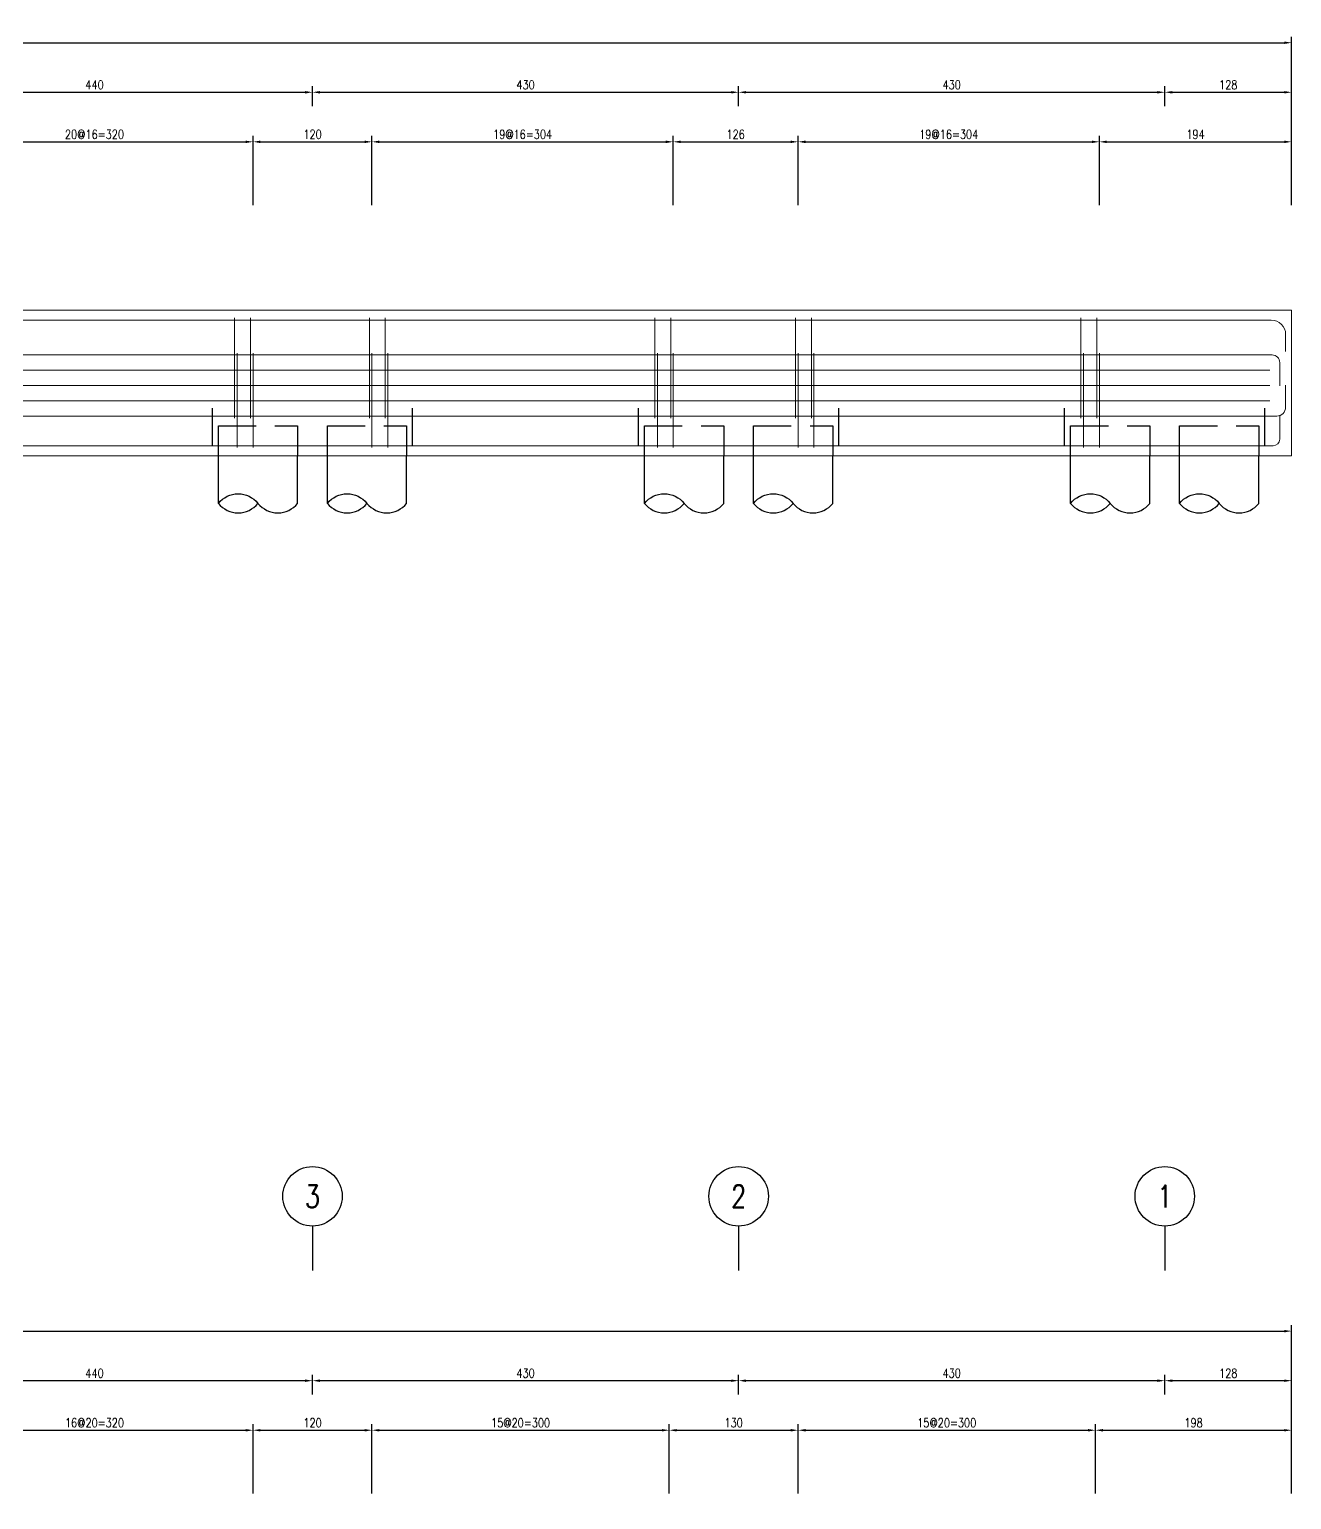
# Model space of a CAD drawing. Extents: x -4754 to 4976, y -19960 to 3841.
# Drawn here: x 2658 to 3932, y -3645 to -2161 of the extents above; entities that cross this region are included whole.
import ezdxf
from ezdxf.enums import TextEntityAlignment as Align

# ---------------------------------------------------------------- set-up
doc = ezdxf.new("R2010")
doc.units = 0
doc.header["$LTSCALE"] = 3
doc.linetypes.add('DASHED', pattern=[19.05, 12.7, -6.35])
doc.layers.get('0').update_dxf_attribs({"linetype": 'CONTINUOUS'})
doc.layers.add('HB_0', color=7, linetype='CONTINUOUS', transparency=0.5)
doc.layers.add('HB_DIM', color=1, linetype='CONTINUOUS')
doc.layers.add('鋼筋', color=3, linetype='CONTINUOUS')
doc.styles.get("Standard").update_dxf_attribs({"font": 'ROMANS.shx', "width": 0.8, "bigfont": 'chineset.shx'})
doc.dimstyles.new('30', dxfattribs={"dimscale": 3, "dimtxt": 3, "dimasz": 2.5, "dimexe": 2, "dimexo": 2, "dimgap": 1, "dimtad": 1, "dimdsep": 46, "dimtxsty": 'Standard', "dimcen": 0, "dimclrd": 256, "dimclre": 256, "dimclrt": 2, "dimadec": 0, "dimazin": 0, "dimtfac": 1, "dimtix": 1, "dimtmove": 2, "dimatfit": 3, "dimfxl": 1, "dimtolj": 1, "dimtzin": 0, "dimarcsym": 0})

# ---------------------------------------------------------------- blocks, each defined once
blk = doc.blocks.new('pile_racked_Longitude')
at = {"color": 252, "linetype": 'DASHED'}
for p, q in [((-101, 10), (-101, 50)), ((101, 10), (101, 50))]:
    blk.add_line(p, q, dxfattribs=at)
at = {"linetype": 'Continuous'}
for p, q in [((15, -48.1), (15, 0)), ((95, -48.1), (95, 0)), ((-95, -48.1), (-95, 0)), ((-15, -48.1), (-15, 0))]:
    blk.add_line(p, q, dxfattribs=at)
at = {"color": 252, "linetype": 'DASHED'}
for points in [[(-95, 0), (-95, 30), (-15, 30), (-15, 0)], [(15, 0), (15, 30), (95, 30), (95, 0)]]:
    blk.add_lwpolyline(points, dxfattribs=at)
at = {"linetype": 'Continuous'}
for points in [[(-95, -48.1, -0.48), (-55, -48.1, 0.48), (-15, -48.1, 0.48)], [(15, -48.1, -0.48), (55, -48.1, 0.48), (95, -48.1, 0.48)], [(-95, -48.1, 0.48), (-55, -48.1, 0.48)], [(15, -48.1, 0.48), (55, -48.1, 0.48)]]:
    blk.add_lwpolyline(points, format="xyb", dxfattribs=at)
blk = doc.blocks.new('*D146')
at = {"layer": 'HB_DIM', "linetype": 'Continuous', "lineweight": -2}
for p, q in [((2563.6, -2338.8), (2563.6, -2268.8)), ((2883.6, -2338.8), (2883.6, -2268.8)), ((2571.1, -2274.8), (2876.1, -2274.8))]:
    blk.add_line(p, q, dxfattribs=at)
at = {"layer": 'HB_DIM'}
for points in [[(2571.1, -2273.6), (2571.1, -2276.1), (2563.6, -2274.8)], [(2876.1, -2276.1), (2876.1, -2273.6), (2883.6, -2274.8)]]:
    blk.add_solid(points, dxfattribs=at)
at = {"layer": 'HB_DIM', "color": 2, "linetype": 'Continuous', "insert": (2723.6, -2267.3), "char_height": 9, "attachment_point": 5, "rotation": 0}
blk.add_mtext('\\A1;20@16=320', dxfattribs=at)
blk = doc.blocks.new('*D147')
at = {"layer": 'HB_DIM', "linetype": 'Continuous', "lineweight": -2}
for p, q in [((2883.6, -2338.8), (2883.6, -2268.8)), ((3003.6, -2338.8), (3003.6, -2268.8)), ((2891.1, -2274.8), (2996.1, -2274.8))]:
    blk.add_line(p, q, dxfattribs=at)
at = {"layer": 'HB_DIM'}
for points in [[(2891.1, -2273.6), (2891.1, -2276.1), (2883.6, -2274.8)], [(2996.1, -2276.1), (2996.1, -2273.6), (3003.6, -2274.8)]]:
    blk.add_solid(points, dxfattribs=at)
at = {"layer": 'HB_DIM', "color": 2, "linetype": 'Continuous', "insert": (2943.6, -2267.3), "char_height": 9, "attachment_point": 5, "rotation": 0}
blk.add_mtext('\\A1;120', dxfattribs=at)
blk = doc.blocks.new('*D148')
at = {"layer": 'HB_DIM', "linetype": 'Continuous', "lineweight": -2}
for p, q in [((3003.6, -2338.8), (3003.6, -2268.8)), ((3307.6, -2338.8), (3307.6, -2268.8)), ((3011.1, -2274.8), (3300.1, -2274.8))]:
    blk.add_line(p, q, dxfattribs=at)
at = {"layer": 'HB_DIM'}
for points in [[(3011.1, -2273.6), (3011.1, -2276.1), (3003.6, -2274.8)], [(3300.1, -2276.1), (3300.1, -2273.6), (3307.6, -2274.8)]]:
    blk.add_solid(points, dxfattribs=at)
at = {"layer": 'HB_DIM', "color": 2, "linetype": 'Continuous', "insert": (3155.6, -2267.3), "char_height": 9, "attachment_point": 5, "rotation": 0}
blk.add_mtext('\\A1;19@16=304', dxfattribs=at)
blk = doc.blocks.new('*D149')
at = {"layer": 'HB_DIM', "linetype": 'Continuous', "lineweight": -2}
for p, q in [((3307.6, -2338.8), (3307.6, -2268.8)), ((3433.6, -2338.8), (3433.6, -2268.8)), ((3315.1, -2274.8), (3426.1, -2274.8))]:
    blk.add_line(p, q, dxfattribs=at)
at = {"layer": 'HB_DIM'}
for points in [[(3315.1, -2273.6), (3315.1, -2276.1), (3307.6, -2274.8)], [(3426.1, -2276.1), (3426.1, -2273.6), (3433.6, -2274.8)]]:
    blk.add_solid(points, dxfattribs=at)
at = {"layer": 'HB_DIM', "color": 2, "linetype": 'Continuous', "insert": (3370.6, -2267.3), "char_height": 9, "attachment_point": 5, "rotation": 0}
blk.add_mtext('\\A1;126', dxfattribs=at)
blk = doc.blocks.new('*D150')
at = {"layer": 'HB_DIM', "linetype": 'Continuous', "lineweight": -2}
for p, q in [((3433.6, -2338.8), (3433.6, -2268.8)), ((3737.6, -2338.8), (3737.6, -2268.8)), ((3441.1, -2274.8), (3730.1, -2274.8))]:
    blk.add_line(p, q, dxfattribs=at)
at = {"layer": 'HB_DIM'}
for points in [[(3441.1, -2273.6), (3441.1, -2276.1), (3433.6, -2274.8)], [(3730.1, -2276.1), (3730.1, -2273.6), (3737.6, -2274.8)]]:
    blk.add_solid(points, dxfattribs=at)
at = {"layer": 'HB_DIM', "color": 2, "linetype": 'Continuous', "insert": (3585.6, -2267.3), "char_height": 9, "attachment_point": 5, "rotation": 0}
blk.add_mtext('\\A1;19@16=304', dxfattribs=at)
blk = doc.blocks.new('*D151')
at = {"layer": 'HB_DIM', "linetype": 'Continuous', "lineweight": -2}
for p, q in [((3737.6, -2338.8), (3737.6, -2268.8)), ((3931.6, -2338.8), (3931.6, -2268.8)), ((3745.1, -2274.8), (3924.1, -2274.8))]:
    blk.add_line(p, q, dxfattribs=at)
at = {"layer": 'HB_DIM'}
for points in [[(3745.1, -2273.6), (3745.1, -2276.1), (3737.6, -2274.8)], [(3924.1, -2276.1), (3924.1, -2273.6), (3931.6, -2274.8)]]:
    blk.add_solid(points, dxfattribs=at)
at = {"layer": 'HB_DIM', "color": 2, "linetype": 'Continuous', "insert": (3834.6, -2267.3), "char_height": 9, "attachment_point": 5, "rotation": 0}
blk.add_mtext('\\A1;194', dxfattribs=at)
blk = doc.blocks.new('*D152')
at = {"layer": 'HB_DIM', "linetype": 'Continuous', "lineweight": -2}
for p, q in [((-265.4, -2338.8), (-265.4, -2168.8)), ((-257.9, -2174.8), (3924.1, -2174.8)), ((3931.6, -2338.8), (3931.6, -2168.8))]:
    blk.add_line(p, q, dxfattribs=at)
at = {"layer": 'HB_DIM'}
for points in [[(-257.9, -2173.6), (-257.9, -2176.1), (-265.4, -2174.8)], [(3924.1, -2176.1), (3924.1, -2173.6), (3931.6, -2174.8)]]:
    blk.add_solid(points, dxfattribs=at)
at = {"layer": 'HB_DIM', "color": 2, "linetype": 'Continuous', "insert": (1833.1, -2167.3), "char_height": 9, "attachment_point": 5, "rotation": 0}
blk.add_mtext('\\A1;4197', dxfattribs=at)
blk = doc.blocks.new('*D160')
at = {"layer": 'HB_DIM', "linetype": 'Continuous', "lineweight": -2}
for p, q in [((2503.6, -2238.8), (2503.6, -2218.8)), ((2511.1, -2224.8), (2936.1, -2224.8)), ((2943.6, -2238.8), (2943.6, -2218.8))]:
    blk.add_line(p, q, dxfattribs=at)
at = {"layer": 'HB_DIM'}
for points in [[(2511.1, -2223.6), (2511.1, -2226.1), (2503.6, -2224.8)], [(2936.1, -2226.1), (2936.1, -2223.6), (2943.6, -2224.8)]]:
    blk.add_solid(points, dxfattribs=at)
at = {"layer": 'HB_DIM', "color": 2, "linetype": 'Continuous', "insert": (2723.6, -2217.3), "char_height": 9, "attachment_point": 5, "rotation": 0}
blk.add_mtext('\\A1;440', dxfattribs=at)
blk = doc.blocks.new('*D161')
at = {"layer": 'HB_DIM', "linetype": 'Continuous', "lineweight": -2}
for p, q in [((2943.6, -2238.8), (2943.6, -2218.8)), ((2951.1, -2224.8), (3366.1, -2224.8)), ((3373.6, -2238.8), (3373.6, -2218.8))]:
    blk.add_line(p, q, dxfattribs=at)
at = {"layer": 'HB_DIM'}
for points in [[(2951.1, -2223.6), (2951.1, -2226.1), (2943.6, -2224.8)], [(3366.1, -2226.1), (3366.1, -2223.6), (3373.6, -2224.8)]]:
    blk.add_solid(points, dxfattribs=at)
at = {"layer": 'HB_DIM', "color": 2, "linetype": 'Continuous', "insert": (3158.6, -2217.3), "char_height": 9, "attachment_point": 5, "rotation": 0}
blk.add_mtext('\\A1;430', dxfattribs=at)
blk = doc.blocks.new('*D162')
at = {"layer": 'HB_DIM', "linetype": 'Continuous', "lineweight": -2}
for p, q in [((3373.6, -2238.8), (3373.6, -2218.8)), ((3381.1, -2224.8), (3796.1, -2224.8)), ((3803.6, -2238.8), (3803.6, -2218.8))]:
    blk.add_line(p, q, dxfattribs=at)
at = {"layer": 'HB_DIM'}
for points in [[(3381.1, -2223.6), (3381.1, -2226.1), (3373.6, -2224.8)], [(3796.1, -2226.1), (3796.1, -2223.6), (3803.6, -2224.8)]]:
    blk.add_solid(points, dxfattribs=at)
at = {"layer": 'HB_DIM', "color": 2, "linetype": 'Continuous', "insert": (3588.6, -2217.3), "char_height": 9, "attachment_point": 5, "rotation": 0}
blk.add_mtext('\\A1;430', dxfattribs=at)
blk = doc.blocks.new('*D163')
at = {"layer": 'HB_DIM', "linetype": 'Continuous', "lineweight": -2}
for p, q in [((3803.6, -2238.8), (3803.6, -2218.8)), ((3811.1, -2224.8), (3924.1, -2224.8)), ((3931.6, -2338.8), (3931.6, -2218.8))]:
    blk.add_line(p, q, dxfattribs=at)
at = {"layer": 'HB_DIM'}
for points in [[(3811.1, -2223.6), (3811.1, -2226.1), (3803.6, -2224.8)], [(3924.1, -2226.1), (3924.1, -2223.6), (3931.6, -2224.8)]]:
    blk.add_solid(points, dxfattribs=at)
at = {"layer": 'HB_DIM', "color": 2, "linetype": 'Continuous', "insert": (3867.6, -2217.3), "char_height": 9, "attachment_point": 5, "rotation": 0}
blk.add_mtext('\\A1;128', dxfattribs=at)
blk = doc.blocks.new('line_guide')
at = {"color": 4, "linetype": 'Continuous'}
blk.add_line((0, 0), (0, -45), dxfattribs=at)
blk.add_circle((0, 30), 30, dxfattribs=at)
at = {"color": 4, "linetype": 'Continuous', "width": 0.8}
blk.add_attdef('A', text='', height=22.5, dxfattribs=at).set_placement((0, 30), align=Align.MIDDLE)
blk = doc.blocks.new('*D180')
at = {"layer": 'HB_DIM', "linetype": 'Continuous', "lineweight": -2}
for p, q in [((2563.6, -3638.8), (2563.6, -3568.8)), ((2571.1, -3574.8), (2876.1, -3574.8)), ((2883.6, -3638.8), (2883.6, -3568.8))]:
    blk.add_line(p, q, dxfattribs=at)
at = {"layer": 'HB_DIM'}
for points in [[(2571.1, -3573.6), (2571.1, -3576.1), (2563.6, -3574.8)], [(2876.1, -3576.1), (2876.1, -3573.6), (2883.6, -3574.8)]]:
    blk.add_solid(points, dxfattribs=at)
at = {"layer": 'HB_DIM', "color": 2, "linetype": 'Continuous', "insert": (2723.6, -3567.3), "char_height": 9, "attachment_point": 5, "rotation": 0}
blk.add_mtext('\\A1;16@20=320', dxfattribs=at)
blk = doc.blocks.new('*D181')
at = {"layer": 'HB_DIM', "linetype": 'Continuous', "lineweight": -2}
for p, q in [((2883.6, -3638.8), (2883.6, -3568.8)), ((2891.1, -3574.8), (2996.1, -3574.8)), ((3003.6, -3638.8), (3003.6, -3568.8))]:
    blk.add_line(p, q, dxfattribs=at)
at = {"layer": 'HB_DIM'}
for points in [[(2891.1, -3573.6), (2891.1, -3576.1), (2883.6, -3574.8)], [(2996.1, -3576.1), (2996.1, -3573.6), (3003.6, -3574.8)]]:
    blk.add_solid(points, dxfattribs=at)
at = {"layer": 'HB_DIM', "color": 2, "linetype": 'Continuous', "insert": (2943.6, -3567.3), "char_height": 9, "attachment_point": 5, "rotation": 0}
blk.add_mtext('\\A1;120', dxfattribs=at)
blk = doc.blocks.new('*D182')
at = {"layer": 'HB_DIM', "linetype": 'Continuous', "lineweight": -2}
for p, q in [((3003.6, -3638.8), (3003.6, -3568.8)), ((3011.1, -3574.8), (3296.1, -3574.8)), ((3303.6, -3638.8), (3303.6, -3568.8))]:
    blk.add_line(p, q, dxfattribs=at)
at = {"layer": 'HB_DIM'}
for points in [[(3011.1, -3573.6), (3011.1, -3576.1), (3003.6, -3574.8)], [(3296.1, -3576.1), (3296.1, -3573.6), (3303.6, -3574.8)]]:
    blk.add_solid(points, dxfattribs=at)
at = {"layer": 'HB_DIM', "color": 2, "linetype": 'Continuous', "insert": (3153.6, -3567.3), "char_height": 9, "attachment_point": 5, "rotation": 0}
blk.add_mtext('\\A1;15@20=300', dxfattribs=at)
blk = doc.blocks.new('*D183')
at = {"layer": 'HB_DIM', "linetype": 'Continuous', "lineweight": -2}
for p, q in [((3303.6, -3638.8), (3303.6, -3568.8)), ((3311.1, -3574.8), (3426.1, -3574.8)), ((3433.6, -3638.8), (3433.6, -3568.8))]:
    blk.add_line(p, q, dxfattribs=at)
at = {"layer": 'HB_DIM'}
for points in [[(3311.1, -3573.6), (3311.1, -3576.1), (3303.6, -3574.8)], [(3426.1, -3576.1), (3426.1, -3573.6), (3433.6, -3574.8)]]:
    blk.add_solid(points, dxfattribs=at)
at = {"layer": 'HB_DIM', "color": 2, "linetype": 'Continuous', "insert": (3368.6, -3567.3), "char_height": 9, "attachment_point": 5, "rotation": 0}
blk.add_mtext('\\A1;130', dxfattribs=at)
blk = doc.blocks.new('*D184')
at = {"layer": 'HB_DIM', "linetype": 'Continuous', "lineweight": -2}
for p, q in [((3433.6, -3638.8), (3433.6, -3568.8)), ((3441.1, -3574.8), (3726.1, -3574.8)), ((3733.6, -3638.8), (3733.6, -3568.8))]:
    blk.add_line(p, q, dxfattribs=at)
at = {"layer": 'HB_DIM'}
for points in [[(3441.1, -3573.6), (3441.1, -3576.1), (3433.6, -3574.8)], [(3726.1, -3576.1), (3726.1, -3573.6), (3733.6, -3574.8)]]:
    blk.add_solid(points, dxfattribs=at)
at = {"layer": 'HB_DIM', "color": 2, "linetype": 'Continuous', "insert": (3583.6, -3567.3), "char_height": 9, "attachment_point": 5, "rotation": 0}
blk.add_mtext('\\A1;15@20=300', dxfattribs=at)
blk = doc.blocks.new('*D185')
at = {"layer": 'HB_DIM', "linetype": 'Continuous', "lineweight": -2}
for p, q in [((3733.6, -3638.8), (3733.6, -3568.8)), ((3741.1, -3574.8), (3924.1, -3574.8)), ((3931.6, -3638.8), (3931.6, -3568.8))]:
    blk.add_line(p, q, dxfattribs=at)
at = {"layer": 'HB_DIM'}
for points in [[(3741.1, -3573.6), (3741.1, -3576.1), (3733.6, -3574.8)], [(3924.1, -3576.1), (3924.1, -3573.6), (3931.6, -3574.8)]]:
    blk.add_solid(points, dxfattribs=at)
at = {"layer": 'HB_DIM', "color": 2, "linetype": 'Continuous', "insert": (3832.6, -3567.3), "char_height": 9, "attachment_point": 5, "rotation": 0}
blk.add_mtext('\\A1;198', dxfattribs=at)
blk = doc.blocks.new('*D186')
at = {"layer": 'HB_DIM', "linetype": 'Continuous', "lineweight": -2}
for p, q in [((-265.4, -3638.8), (-265.4, -3468.8)), ((3931.6, -3638.8), (3931.6, -3468.8)), ((-257.9, -3474.8), (3924.1, -3474.8))]:
    blk.add_line(p, q, dxfattribs=at)
at = {"layer": 'HB_DIM'}
for points in [[(-257.9, -3473.6), (-257.9, -3476.1), (-265.4, -3474.8)], [(3924.1, -3476.1), (3924.1, -3473.6), (3931.6, -3474.8)]]:
    blk.add_solid(points, dxfattribs=at)
at = {"layer": 'HB_DIM', "color": 2, "linetype": 'Continuous', "insert": (1833.1, -3467.3), "char_height": 9, "attachment_point": 5, "rotation": 0}
blk.add_mtext('\\A1;4197', dxfattribs=at)
blk = doc.blocks.new('*D194')
at = {"layer": 'HB_DIM', "linetype": 'Continuous', "lineweight": -2}
for p, q in [((2503.6, -3538.8), (2503.6, -3518.8)), ((2511.1, -3524.8), (2936.1, -3524.8)), ((2943.6, -3538.8), (2943.6, -3518.8))]:
    blk.add_line(p, q, dxfattribs=at)
at = {"layer": 'HB_DIM'}
for points in [[(2511.1, -3523.6), (2511.1, -3526.1), (2503.6, -3524.8)], [(2936.1, -3526.1), (2936.1, -3523.6), (2943.6, -3524.8)]]:
    blk.add_solid(points, dxfattribs=at)
at = {"layer": 'HB_DIM', "color": 2, "linetype": 'Continuous', "insert": (2723.6, -3517.3), "char_height": 9, "attachment_point": 5, "rotation": 0}
blk.add_mtext('\\A1;440', dxfattribs=at)
blk = doc.blocks.new('*D195')
at = {"layer": 'HB_DIM', "linetype": 'Continuous', "lineweight": -2}
for p, q in [((2943.6, -3538.8), (2943.6, -3518.8)), ((2951.1, -3524.8), (3366.1, -3524.8)), ((3373.6, -3538.8), (3373.6, -3518.8))]:
    blk.add_line(p, q, dxfattribs=at)
at = {"layer": 'HB_DIM'}
for points in [[(2951.1, -3523.6), (2951.1, -3526.1), (2943.6, -3524.8)], [(3366.1, -3526.1), (3366.1, -3523.6), (3373.6, -3524.8)]]:
    blk.add_solid(points, dxfattribs=at)
at = {"layer": 'HB_DIM', "color": 2, "linetype": 'Continuous', "insert": (3158.6, -3517.3), "char_height": 9, "attachment_point": 5, "rotation": 0}
blk.add_mtext('\\A1;430', dxfattribs=at)
blk = doc.blocks.new('*D196')
at = {"layer": 'HB_DIM', "linetype": 'Continuous', "lineweight": -2}
for p, q in [((3373.6, -3538.8), (3373.6, -3518.8)), ((3381.1, -3524.8), (3796.1, -3524.8)), ((3803.6, -3538.8), (3803.6, -3518.8))]:
    blk.add_line(p, q, dxfattribs=at)
at = {"layer": 'HB_DIM'}
for points in [[(3381.1, -3523.6), (3381.1, -3526.1), (3373.6, -3524.8)], [(3796.1, -3526.1), (3796.1, -3523.6), (3803.6, -3524.8)]]:
    blk.add_solid(points, dxfattribs=at)
at = {"layer": 'HB_DIM', "color": 2, "linetype": 'Continuous', "insert": (3588.6, -3517.3), "char_height": 9, "attachment_point": 5, "rotation": 0}
blk.add_mtext('\\A1;430', dxfattribs=at)
blk = doc.blocks.new('*D197')
at = {"layer": 'HB_DIM', "linetype": 'Continuous', "lineweight": -2}
for p, q in [((3803.6, -3538.8), (3803.6, -3518.8)), ((3811.1, -3524.8), (3924.1, -3524.8)), ((3931.6, -3638.8), (3931.6, -3518.8))]:
    blk.add_line(p, q, dxfattribs=at)
at = {"layer": 'HB_DIM'}
for points in [[(3811.1, -3523.6), (3811.1, -3526.1), (3803.6, -3524.8)], [(3924.1, -3526.1), (3924.1, -3523.6), (3931.6, -3524.8)]]:
    blk.add_solid(points, dxfattribs=at)
at = {"layer": 'HB_DIM', "color": 2, "linetype": 'Continuous', "insert": (3867.6, -3517.3), "char_height": 9, "attachment_point": 5, "rotation": 0}
blk.add_mtext('\\A1;128', dxfattribs=at)

msp = doc.modelspace()

# ---------------------------------------------------------------- linework, layer by layer
at = {"layer": 'HB_0', "lineweight": 5}
msp.add_lwpolyline([(-265.427, -2591.496), (-265.427, -2444.802), (3931.573, -2444.802), (3931.573, -2591.496), (-265.427, -2591.496)], dxfattribs=at)
at = {"layer": '鋼筋', "lineweight": 5}
for p, q in [((-244.937, -2454.802, -38), (3911.083, -2454.802, -38)), ((-244.937, -2454.802, -27.143), (3911.083, -2454.802, -27.143)), ((-244.937, -2454.802, -16.286), (3911.083, -2454.802, -16.286)), ((-244.937, -2454.802, -5.429), (3911.083, -2454.802, -5.429)), ((-244.937, -2454.802, 5.429), (3911.083, -2454.802, 5.429)), ((-244.937, -2454.802, 16.286), (3911.083, -2454.802, 16.286)), ((-244.937, -2454.802, 27.143), (3911.083, -2454.802, 27.143)), ((-244.937, -2454.802, 38), (3911.083, -2454.802, 38)), ((2865.033, -2463.352, 33.895), (2865.033, -2455.732, 33.895)), ((2865.033, -2455.732, 40.245), (2865.033, -2550.566, 40.245)), ((2865.033, -2550.566, -40.245), (2865.033, -2455.732, -40.245)), ((2865.033, -2455.732, -33.895), (2865.033, -2463.352, -33.895)), ((2881.033, -2463.352, 33.895), (2881.033, -2455.732, 33.895)), ((2881.033, -2455.732, 40.245), (2881.033, -2550.566, 40.245)), ((2881.033, -2550.566, -40.245), (2881.033, -2455.732, -40.245)), ((2881.033, -2455.732, -33.895), (2881.033, -2463.352, -33.895)), ((3001.033, -2463.352, 33.895), (3001.033, -2455.732, 33.895)), ((3001.033, -2455.732, 40.245), (3001.033, -2550.566, 40.245)), ((3001.033, -2550.566, -40.245), (3001.033, -2455.732, -40.245)), ((3001.033, -2455.732, -33.895), (3001.033, -2463.352, -33.895)), ((3017.033, -2463.352, 33.895), (3017.033, -2455.732, 33.895)), ((3017.033, -2455.732, 40.245), (3017.033, -2550.566, 40.245)), ((3017.033, -2550.566, -40.245), (3017.033, -2455.732, -40.245)), ((3017.033, -2455.732, -33.895), (3017.033, -2463.352, -33.895)), ((3289.033, -2463.352, 33.895), (3289.033, -2455.732, 33.895)), ((3289.033, -2455.732, 40.245), (3289.033, -2550.566, 40.245)), ((3289.033, -2550.566, -40.245), (3289.033, -2455.732, -40.245)), ((3289.033, -2455.732, -33.895), (3289.033, -2463.352, -33.895)), ((3305.033, -2463.352, 33.895), (3305.033, -2455.732, 33.895)), ((3305.033, -2455.732, 40.245), (3305.033, -2550.566, 40.245)), ((3305.033, -2550.566, -40.245), (3305.033, -2455.732, -40.245)), ((3305.033, -2455.732, -33.895), (3305.033, -2463.352, -33.895)), ((3431.033, -2463.352, 33.895), (3431.033, -2455.732, 33.895)), ((3431.033, -2455.732, 40.245), (3431.033, -2550.566, 40.245)), ((3431.033, -2550.566, -40.245), (3431.033, -2455.732, -40.245)), ((3431.033, -2455.732, -33.895), (3431.033, -2463.352, -33.895)), ((3447.033, -2463.352, 33.895), (3447.033, -2455.732, 33.895)), ((3447.033, -2455.732, 40.245), (3447.033, -2550.566, 40.245)), ((3447.033, -2550.566, -40.245), (3447.033, -2455.732, -40.245)), ((3447.033, -2455.732, -33.895), (3447.033, -2463.352, -33.895)), ((3719.033, -2463.352, 33.895), (3719.033, -2455.732, 33.895)), ((3719.033, -2455.732, 40.245), (3719.033, -2550.566, 40.245)), ((3719.033, -2550.566, -40.245), (3719.033, -2455.732, -40.245)), ((3719.033, -2455.732, -33.895), (3719.033, -2463.352, -33.895)), ((3735.033, -2463.352, 33.895), (3735.033, -2455.732, 33.895)), ((3735.033, -2455.732, 40.245), (3735.033, -2550.566, 40.245)), ((3735.033, -2550.566, -40.245), (3735.033, -2455.732, -40.245)), ((3735.033, -2455.732, -33.895), (3735.033, -2463.352, -33.895)), ((3925.573, -2469.292, -38), (3925.573, -2486.412, -38)), ((3925.573, -2469.292, -27.143), (3925.573, -2486.412, -27.143)), ((3925.573, -2469.292, -16.286), (3925.573, -2486.412, -16.286)), ((3925.573, -2469.292, -5.429), (3925.573, -2486.412, -5.429)), ((3925.573, -2469.292, 5.429), (3925.573, -2486.412, 5.429)), ((3925.573, -2469.292, 16.286), (3925.573, -2486.412, 16.286)), ((3925.573, -2469.292, 27.143), (3925.573, -2486.412, 27.143)), ((3925.573, -2469.292, 38), (3925.573, -2486.412, 38)), ((-245.657, -2489.802, -50), (3911.803, -2489.802, -50)), ((-245.657, -2489.802, -35.714), (3911.803, -2489.802, -35.714)), ((-245.657, -2489.802, -21.429), (3911.803, -2489.802, -21.429)), ((-245.657, -2489.802, -7.143), (3911.803, -2489.802, -7.143)), ((-245.657, -2489.802, 7.143), (3911.803, -2489.802, 7.143)), ((-245.657, -2489.802, 21.429), (3911.803, -2489.802, 21.429)), ((-245.657, -2489.802, 35.714), (3911.803, -2489.802, 35.714)), ((-245.657, -2489.802, 50), (3911.803, -2489.802, 50)), ((2867.573, -2498.852, 45.395), (2867.573, -2491.232, 45.395)), ((2867.573, -2491.232, 51.745), (2867.573, -2580.066, 51.745)), ((2867.573, -2580.066, -51.745), (2867.573, -2491.232, -51.745)), ((2867.573, -2491.232, -45.395), (2867.573, -2498.852, -45.395)), ((2883.573, -2498.852, 45.395), (2883.573, -2491.232, 45.395)), ((2883.573, -2491.232, 51.745), (2883.573, -2580.066, 51.745)), ((2883.573, -2580.066, -51.745), (2883.573, -2491.232, -51.745)), ((2883.573, -2491.232, -45.395), (2883.573, -2498.852, -45.395)), ((3003.573, -2498.852, 45.395), (3003.573, -2491.232, 45.395)), ((3003.573, -2491.232, 51.745), (3003.573, -2580.066, 51.745)), ((3003.573, -2580.066, -51.745), (3003.573, -2491.232, -51.745)), ((3003.573, -2491.232, -45.395), (3003.573, -2498.852, -45.395)), ((3019.573, -2498.852, 45.395), (3019.573, -2491.232, 45.395)), ((3019.573, -2491.232, 51.745), (3019.573, -2580.066, 51.745)), ((3019.573, -2580.066, -51.745), (3019.573, -2491.232, -51.745)), ((3019.573, -2491.232, -45.395), (3019.573, -2498.852, -45.395)), ((3291.573, -2498.852, 45.395), (3291.573, -2491.232, 45.395)), ((3291.573, -2491.232, 51.745), (3291.573, -2580.066, 51.745)), ((3291.573, -2580.066, -51.745), (3291.573, -2491.232, -51.745)), ((3291.573, -2491.232, -45.395), (3291.573, -2498.852, -45.395)), ((3307.573, -2498.852, 45.395), (3307.573, -2491.232, 45.395)), ((3307.573, -2491.232, 51.745), (3307.573, -2580.066, 51.745)), ((3307.573, -2580.066, -51.745), (3307.573, -2491.232, -51.745)), ((3307.573, -2491.232, -45.395), (3307.573, -2498.852, -45.395)), ((3433.573, -2498.852, 45.395), (3433.573, -2491.232, 45.395)), ((3433.573, -2491.232, 51.745), (3433.573, -2580.066, 51.745)), ((3433.573, -2580.066, -51.745), (3433.573, -2491.232, -51.745)), ((3433.573, -2491.232, -45.395), (3433.573, -2498.852, -45.395)), ((3449.573, -2498.852, 45.395), (3449.573, -2491.232, 45.395)), ((3449.573, -2491.232, 51.745), (3449.573, -2580.066, 51.745)), ((3449.573, -2580.066, -51.745), (3449.573, -2491.232, -51.745)), ((3449.573, -2491.232, -45.395), (3449.573, -2498.852, -45.395)), ((3721.573, -2498.852, 45.395), (3721.573, -2491.232, 45.395)), ((3721.573, -2491.232, 51.745), (3721.573, -2580.066, 51.745)), ((3721.573, -2580.066, -51.745), (3721.573, -2491.232, -51.745)), ((3721.573, -2491.232, -45.395), (3721.573, -2498.852, -45.395)), ((3737.573, -2498.852, 45.395), (3737.573, -2491.232, 45.395)), ((3737.573, -2491.232, 51.745), (3737.573, -2580.066, 51.745)), ((3737.573, -2580.066, -51.745), (3737.573, -2491.232, -51.745)), ((3737.573, -2491.232, -45.395), (3737.573, -2498.852, -45.395)), ((-243.427, -2505.225, -50), (3909.573, -2505.225, -50)), ((-243.427, -2505.225, 50), (3909.573, -2505.225, 50)), ((3919.573, -2497.572, -50), (3919.573, -2520.912, -50)), ((3919.573, -2497.572, -35.714), (3919.573, -2520.912, -35.714)), ((3919.573, -2497.572, -21.429), (3919.573, -2520.912, -21.429)), ((3919.573, -2497.572, -7.143), (3919.573, -2520.912, -7.143)), ((3919.573, -2497.572, 7.143), (3919.573, -2520.912, 7.143)), ((3919.573, -2497.572, 21.429), (3919.573, -2520.912, 21.429)), ((3919.573, -2497.572, 35.714), (3919.573, -2520.912, 35.714)), ((3919.573, -2497.572, 50), (3919.573, -2520.912, 50)), ((-243.427, -2520.649, -50), (3909.573, -2520.649, -50)), ((-243.427, -2520.649, 50), (3909.573, -2520.649, 50)), ((3925.573, -2542.606, -50), (3925.573, -2520.226, -50)), ((3925.573, -2542.606, -35.714), (3925.573, -2520.226, -35.714)), ((3925.573, -2542.606, -21.429), (3925.573, -2520.226, -21.429)), ((3925.573, -2542.606, -7.143), (3925.573, -2520.226, -7.143)), ((3925.573, -2542.606, 7.143), (3925.573, -2520.226, 7.143)), ((3925.573, -2542.606, 21.429), (3925.573, -2520.226, 21.429)), ((3925.573, -2542.606, 35.714), (3925.573, -2520.226, 35.714)), ((3925.573, -2542.606, 50), (3925.573, -2520.226, 50)), ((-243.427, -2536.073, -50), (3909.573, -2536.073, -50)), ((-243.427, -2536.073, 50), (3909.573, -2536.073, 50)), ((3919.573, -2574.811, -50), (3919.573, -2550.541, -50)), ((3919.573, -2574.811, -35.714), (3919.573, -2550.541, -35.714)), ((3919.573, -2574.811, -21.429), (3919.573, -2550.541, -21.429)), ((3919.573, -2574.811, -7.143), (3919.573, -2550.541, -7.143)), ((3919.573, -2574.811, 7.143), (3919.573, -2550.541, 7.143)), ((3919.573, -2574.811, 21.429), (3919.573, -2550.541, 21.429)), ((3919.573, -2574.811, 35.714), (3919.573, -2550.541, 35.714)), ((3919.573, -2574.811, 50), (3919.573, -2550.541, 50)), ((-250.537, -2551.496, -50), (3916.683, -2551.496, -50)), ((-250.537, -2551.496, -35.714), (3916.683, -2551.496, -35.714)), ((-250.537, -2551.496, -21.429), (3916.683, -2551.496, -21.429)), ((-250.537, -2551.496, -7.143), (3916.683, -2551.496, -7.143)), ((-250.537, -2551.496, 7.143), (3916.683, -2551.496, 7.143)), ((-250.537, -2551.496, 21.429), (3916.683, -2551.496, 21.429)), ((-250.537, -2551.496, 35.714), (3916.683, -2551.496, 35.714)), ((-250.537, -2551.496, 50), (3916.683, -2551.496, 50)), ((2865.033, -2553.741, 37.07), (2865.033, -2553.741, -37.07)), ((2881.033, -2553.741, 37.07), (2881.033, -2553.741, -37.07)), ((3001.033, -2553.741, 37.07), (3001.033, -2553.741, -37.07)), ((3017.033, -2553.741, 37.07), (3017.033, -2553.741, -37.07)), ((3289.033, -2553.741, 37.07), (3289.033, -2553.741, -37.07)), ((3305.033, -2553.741, 37.07), (3305.033, -2553.741, -37.07)), ((3431.033, -2553.741, 37.07), (3431.033, -2553.741, -37.07)), ((3447.033, -2553.741, 37.07), (3447.033, -2553.741, -37.07)), ((3719.033, -2553.741, 37.07), (3719.033, -2553.741, -37.07)), ((3735.033, -2553.741, 37.07), (3735.033, -2553.741, -37.07)), ((-246.742, -2581.496, -50), (3912.888, -2581.496, -50)), ((-246.742, -2581.496, -35.714), (3912.888, -2581.496, -35.714)), ((-246.742, -2581.496, -21.429), (3912.888, -2581.496, -21.429)), ((-246.742, -2581.496, -7.143), (3912.888, -2581.496, -7.143)), ((-246.742, -2581.496, 7.143), (3912.888, -2581.496, 7.143)), ((-246.742, -2581.496, 21.429), (3912.888, -2581.496, 21.429)), ((-246.742, -2581.496, 35.714), (3912.888, -2581.496, 35.714)), ((-246.742, -2581.496, 50), (3912.888, -2581.496, 50)), ((2867.573, -2583.241, 48.57), (2867.573, -2583.241, -48.57)), ((2883.573, -2583.241, 48.57), (2883.573, -2583.241, -48.57)), ((3003.573, -2583.241, 48.57), (3003.573, -2583.241, -48.57)), ((3019.573, -2583.241, 48.57), (3019.573, -2583.241, -48.57)), ((3291.573, -2583.241, 48.57), (3291.573, -2583.241, -48.57)), ((3307.573, -2583.241, 48.57), (3307.573, -2583.241, -48.57)), ((3433.573, -2583.241, 48.57), (3433.573, -2583.241, -48.57)), ((3449.573, -2583.241, 48.57), (3449.573, -2583.241, -48.57)), ((3721.573, -2583.241, 48.57), (3721.573, -2583.241, -48.57)), ((3737.573, -2583.241, 48.57), (3737.573, -2583.241, -48.57))]:
    msp.add_line(p, q, dxfattribs=at)
at = {"layer": '鋼筋', "lineweight": 5, "extrusion": (1, -2.44929e-16, 0)}
for centre, start, end in [((-2455.732, 37.07, 2865.033), 270, 90), ((-2455.732, -37.07, 2865.033), 270, 90), ((-2455.732, 37.07, 2881.033), 270, 90), ((-2455.732, -37.07, 2881.033), 270, 90), ((-2455.732, 37.07, 3001.033), 270, 90), ((-2455.732, -37.07, 3001.033), 270, 90), ((-2455.732, 37.07, 3017.033), 270, 90), ((-2455.732, -37.07, 3017.033), 270, 90), ((-2455.732, 37.07, 3289.033), 270, 90), ((-2455.732, -37.07, 3289.033), 270, 90), ((-2455.732, 37.07, 3305.033), 270, 90), ((-2455.732, -37.07, 3305.033), 270, 90), ((-2455.732, 37.07, 3431.033), 270, 90), ((-2455.732, -37.07, 3431.033), 270, 90), ((-2455.732, 37.07, 3447.033), 270, 90), ((-2455.732, -37.07, 3447.033), 270, 90), ((-2455.732, 37.07, 3719.033), 270, 90), ((-2455.732, -37.07, 3719.033), 270, 90), ((-2455.732, 37.07, 3735.033), 270, 90), ((-2455.732, -37.07, 3735.033), 270, 90), ((-2491.232, 48.57, 2867.573), 270, 90), ((-2491.232, -48.57, 2867.573), 270, 90), ((-2491.232, 48.57, 2883.573), 270, 90), ((-2491.232, -48.57, 2883.573), 270, 90), ((-2491.232, 48.57, 3003.573), 270, 90), ((-2491.232, -48.57, 3003.573), 270, 90), ((-2491.232, 48.57, 3019.573), 270, 90), ((-2491.232, -48.57, 3019.573), 270, 90), ((-2491.232, 48.57, 3291.573), 270, 90), ((-2491.232, -48.57, 3291.573), 270, 90), ((-2491.232, 48.57, 3307.573), 270, 90), ((-2491.232, -48.57, 3307.573), 270, 90), ((-2491.232, 48.57, 3433.573), 270, 90), ((-2491.232, -48.57, 3433.573), 270, 90), ((-2491.232, 48.57, 3449.573), 270, 90), ((-2491.232, -48.57, 3449.573), 270, 90), ((-2491.232, 48.57, 3721.573), 270, 90), ((-2491.232, -48.57, 3721.573), 270, 90), ((-2491.232, 48.57, 3737.573), 270, 90), ((-2491.232, -48.57, 3737.573), 270, 90), ((-2550.566, 37.07, 2865.033), 90, 180), ((-2550.566, -37.07, 2865.033), 180, 270), ((-2550.566, 37.07, 2881.033), 90, 180), ((-2550.566, -37.07, 2881.033), 180, 270), ((-2550.566, 37.07, 3001.033), 90, 180), ((-2550.566, -37.07, 3001.033), 180, 270), ((-2550.566, 37.07, 3017.033), 90, 180), ((-2550.566, -37.07, 3017.033), 180, 270), ((-2550.566, 37.07, 3289.033), 90, 180), ((-2550.566, -37.07, 3289.033), 180, 270), ((-2550.566, 37.07, 3305.033), 90, 180), ((-2550.566, -37.07, 3305.033), 180, 270), ((-2550.566, 37.07, 3431.033), 90, 180), ((-2550.566, -37.07, 3431.033), 180, 270), ((-2550.566, 37.07, 3447.033), 90, 180), ((-2550.566, -37.07, 3447.033), 180, 270), ((-2550.566, 37.07, 3719.033), 90, 180), ((-2550.566, -37.07, 3719.033), 180, 270), ((-2550.566, 37.07, 3735.033), 90, 180), ((-2550.566, -37.07, 3735.033), 180, 270), ((-2580.066, 48.57, 2867.573), 90, 180), ((-2580.066, -48.57, 2867.573), 180, 270), ((-2580.066, 48.57, 2883.573), 90, 180), ((-2580.066, -48.57, 2883.573), 180, 270), ((-2580.066, 48.57, 3003.573), 90, 180), ((-2580.066, -48.57, 3003.573), 180, 270), ((-2580.066, 48.57, 3019.573), 90, 180), ((-2580.066, -48.57, 3019.573), 180, 270), ((-2580.066, 48.57, 3291.573), 90, 180), ((-2580.066, -48.57, 3291.573), 180, 270), ((-2580.066, 48.57, 3307.573), 90, 180), ((-2580.066, -48.57, 3307.573), 180, 270), ((-2580.066, 48.57, 3433.573), 90, 180), ((-2580.066, -48.57, 3433.573), 180, 270), ((-2580.066, 48.57, 3449.573), 90, 180), ((-2580.066, -48.57, 3449.573), 180, 270), ((-2580.066, 48.57, 3721.573), 90, 180), ((-2580.066, -48.57, 3721.573), 180, 270), ((-2580.066, 48.57, 3737.573), 90, 180), ((-2580.066, -48.57, 3737.573), 180, 270)]:
    msp.add_arc(centre, 3.175, start, end, dxfattribs=at)
at = {"layer": '鋼筋', "lineweight": 5, "extrusion": (0, 0, -1)}
for centre, radius in [((-3911.083, -2469.292, 38), 14.49), ((-3911.083, -2469.292, 27.143), 14.49), ((-3911.083, -2469.292, 16.286), 14.49), ((-3911.083, -2469.292, 5.429), 14.49), ((-3911.083, -2469.292, -5.429), 14.49), ((-3911.083, -2469.292, -16.286), 14.49), ((-3911.083, -2469.292, -27.143), 14.49), ((-3911.083, -2469.292, -38), 14.49), ((-3911.803, -2497.572, 50), 7.77), ((-3911.803, -2497.572, 35.714), 7.77), ((-3911.803, -2497.572, 21.429), 7.77), ((-3911.803, -2497.572, 7.143), 7.77), ((-3911.803, -2497.572, -7.143), 7.77), ((-3911.803, -2497.572, -21.429), 7.77), ((-3911.803, -2497.572, -35.714), 7.77), ((-3911.803, -2497.572, -50), 7.77)]:
    msp.add_arc(centre, radius, 90, 180, dxfattribs=at)
at = {"layer": '鋼筋', "lineweight": 5}
for centre, radius in [((3916.683, -2542.606, -50), 8.89), ((3916.683, -2542.606, -35.714), 8.89), ((3916.683, -2542.606, -21.429), 8.89), ((3916.683, -2542.606, -7.143), 8.89), ((3916.683, -2542.606, 7.143), 8.89), ((3916.683, -2542.606, 21.429), 8.89), ((3916.683, -2542.606, 35.714), 8.89), ((3916.683, -2542.606, 50), 8.89), ((3912.888, -2574.811, -50), 6.685), ((3912.888, -2574.811, -35.714), 6.685), ((3912.888, -2574.811, -21.429), 6.685), ((3912.888, -2574.811, -7.143), 6.685), ((3912.888, -2574.811, 7.143), 6.685), ((3912.888, -2574.811, 21.429), 6.685), ((3912.888, -2574.811, 35.714), 6.685), ((3912.888, -2574.811, 50), 6.685)]:
    msp.add_arc(centre, radius, 270, 0, dxfattribs=at)

# ---------------------------------------------------------------- block references
at = {"layer": 'HB_0', "linetype": 'Continuous'}
for p in [(2943.573, -2591.496), (3373.573, -2591.496), (3803.573, -2591.496)]:
    msp.add_blockref('pile_racked_Longitude', p, dxfattribs=at)
for p, values in [((2943.573, -3368.802), {'A': '3'}), ((3373.573, -3368.802), {'A': '2'}), ((3803.573, -3368.802), {'A': '1'})]:
    msp.add_blockref('line_guide', p, dxfattribs=at).add_auto_attribs(values)

# ---------------------------------------------------------------- dimensions: what is measured, and where the dimension line sits
at = {"layer": 'HB_DIM', "linetype": 'Continuous'}
for base, p1, p2, picture, middle in [((3931.573, -2174.802), (-265.427, -2344.802), (3931.573, -2344.802), '*D152', (1833.073, -2167.302)), ((2943.573, -2224.802), (2503.573, -2244.802, -1119), (2943.573, -2244.802, -1559), '*D160', (2723.573, -2217.302)), ((3373.573, -2224.802), (2943.573, -2244.802, -1559), (3373.573, -2244.802, -1989), '*D161', (3158.573, -2217.302)), ((3803.573, -2224.802), (3373.573, -2244.802, -1989), (3803.573, -2244.802, -2419), '*D162', (3588.573, -2217.302)), ((3931.573, -2224.802), (3803.573, -2244.802, -2419), (3931.573, -2344.802), '*D163', (3867.573, -2217.302)), ((3003.573, -2274.802), (2883.573, -2344.802, 45.395), (3003.573, -2344.802, 45.395), '*D147', (2943.573, -2267.302)), ((3433.573, -2274.802), (3307.573, -2344.802, 45.395), (3433.573, -2344.802, 45.395), '*D149', (3370.573, -2267.302)), ((3931.573, -2274.802), (3737.573, -2344.802, 45.395), (3931.573, -2344.802), '*D151', (3834.573, -2267.302)), ((3931.573, -3474.802), (-265.427, -3644.802), (3931.573, -3644.802), '*D186', (1833.073, -3467.302)), ((2943.573, -3524.802), (2503.573, -3544.802, -1619), (2943.573, -3544.802, -2059), '*D194', (2723.573, -3517.302)), ((3373.573, -3524.802), (2943.573, -3544.802, -2059), (3373.573, -3544.802, -2489), '*D195', (3158.573, -3517.302)), ((3803.573, -3524.802), (3373.573, -3544.802, -2489), (3803.573, -3544.802, -2919), '*D196', (3588.573, -3517.302)), ((3931.573, -3524.802), (3803.573, -3544.802, -2919), (3931.573, -3644.802), '*D197', (3867.573, -3517.302)), ((3003.573, -3574.802), (2883.573, -3644.802, 45.395), (3003.573, -3644.802, 45.395), '*D181', (2943.573, -3567.302)), ((3433.573, -3574.802), (3303.573, -3644.802, 45.395), (3433.573, -3644.802, 45.395), '*D183', (3368.573, -3567.302)), ((3931.573, -3574.802), (3733.573, -3644.802, 45.395), (3931.573, -3644.802), '*D185', (3832.573, -3567.302))]:
    dim = msp.add_linear_dim(base=base, p1=p1, p2=p2, angle=0, dimstyle='30', override={"dimdec": 0, "dimpost": '<>'}, dxfattribs=at)
    dim.commit()
    dim.dimension.update_dxf_attribs({"geometry": picture, "text_midpoint": middle})
for base, p1, p2, text, picture, middle in [((2883.573, -2274.802), (2563.573, -2344.802, 45.395), (2883.573, -2344.802, 45.395), '20@16=<>', '*D146', (2723.573, -2267.302)), ((3307.573, -2274.802), (3003.573, -2344.802, 45.395), (3307.573, -2344.802, 45.395), '19@16=<>', '*D148', (3155.573, -2267.302)), ((3737.573, -2274.802), (3433.573, -2344.802, 45.395), (3737.573, -2344.802, 45.395), '19@16=<>', '*D150', (3585.573, -2267.302)), ((2883.573, -3574.802), (2563.573, -3644.802, 45.395), (2883.573, -3644.802, 45.395), '16@20=<>', '*D180', (2723.573, -3567.302)), ((3303.573, -3574.802), (3003.573, -3644.802, 45.395), (3303.573, -3644.802, 45.395), '15@20=<>', '*D182', (3153.573, -3567.302)), ((3733.573, -3574.802), (3433.573, -3644.802, 45.395), (3733.573, -3644.802, 45.395), '15@20=<>', '*D184', (3583.573, -3567.302))]:
    dim = msp.add_linear_dim(base=base, p1=p1, p2=p2, angle=0, text=text, dimstyle='30', override={"dimdec": 0, "dimpost": '<>'}, dxfattribs=at)
    dim.commit()
    dim.dimension.update_dxf_attribs({"geometry": picture, "text_midpoint": middle})

doc.saveas('drawing.dxf')
